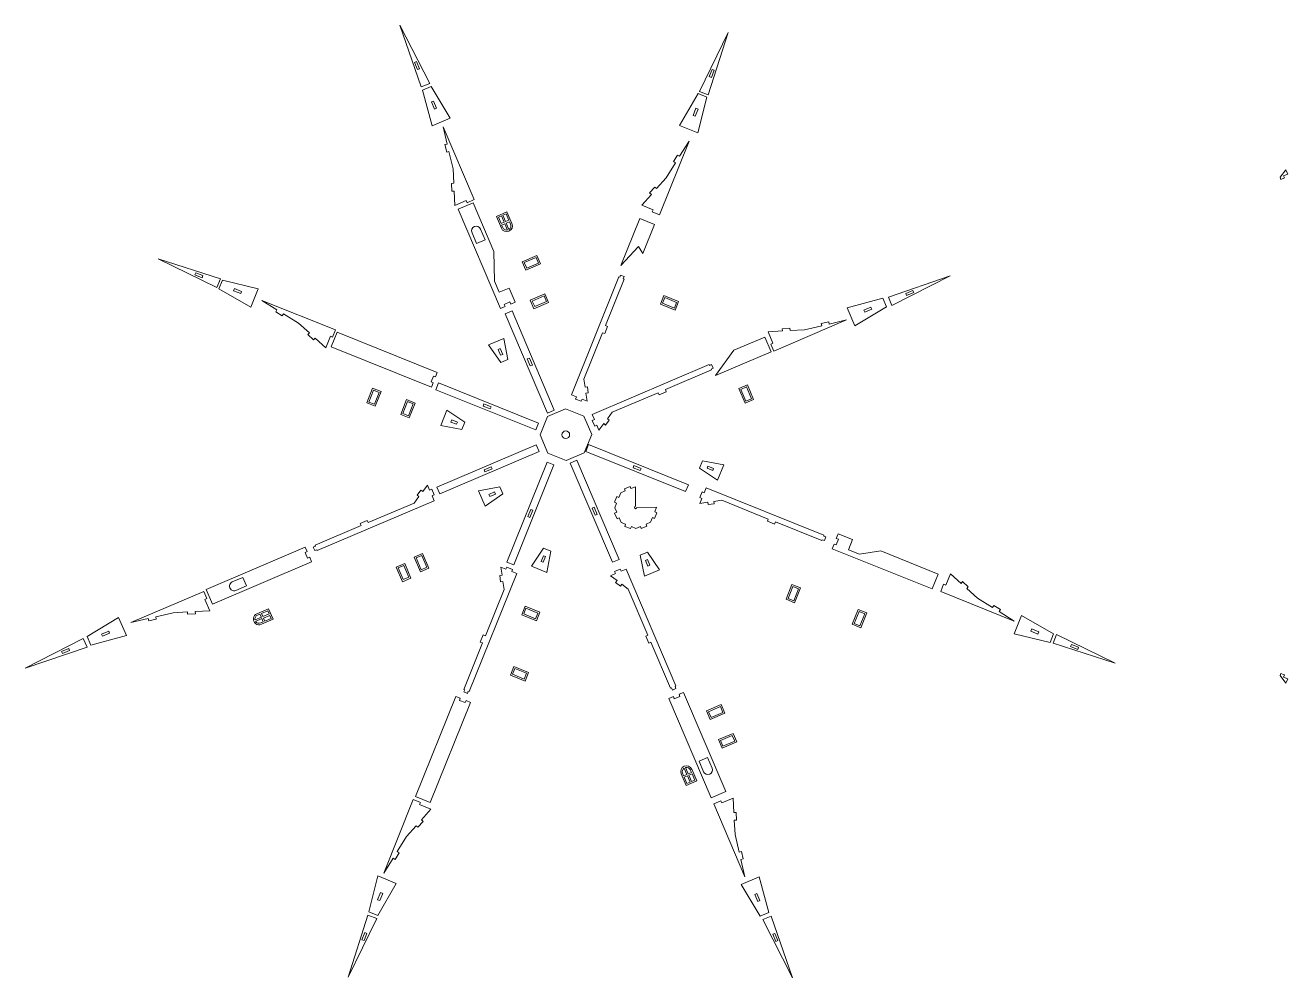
# Model space of a CAD drawing. Header units: millimetres. Extents: x -5563 to 1495, y -1833 to 2679.
# Drawn here: x -3752 to -2112, y -1662 to -425 of the extents above; entities that cross this region are included whole.
import ezdxf

# ---------------------------------------------------------------- set-up
doc = ezdxf.new("R2010")
doc.units = ezdxf.units.MM

msp = doc.modelspace()

# ---------------------------------------------------------------- linework, layer by layer
at = {"color": 7, "linetype": 'Continuous', "lineweight": 15}
for p, q in [((-3226.6, -500.8), (-3265.4, -425.4)), ((-3265.4, -425.4), (-3237.8, -505.5)), ((-2839.1, -435), (-2876.3, -511.2)), ((-2865, -515.7), (-2839.1, -435)), ((-3243.6, -472.6), (-3246.4, -473.7)), ((-3246.4, -473.7), (-3242.5, -482.9)), ((-3239.7, -481.8), (-3243.6, -472.6)), ((-3242.5, -482.9), (-3239.7, -481.8)), ((-2859.9, -482.7), (-2863.6, -491.9)), ((-2860.8, -493.1), (-2857.1, -483.8)), ((-2857.1, -483.8), (-2859.9, -482.7)), ((-3237.8, -505.5), (-3226.6, -500.8)), ((-3224.7, -504.8), (-3236, -509.6)), ((-3199.9, -545.8), (-3224.7, -504.8)), ((-2863.6, -491.9), (-2860.8, -493.1)), ((-3236, -509.6), (-3223.6, -555.9)), ((-3221.6, -523.9), (-3224.4, -525)), ((-3217.7, -533.1), (-3221.6, -523.9)), ((-2878.2, -514), (-2902.2, -555.5)), ((-2878.4, -565.1), (-2866.9, -518.6)), ((-2866.9, -518.6), (-2878.2, -514)), ((-2876.3, -511.2), (-2865, -515.7)), ((-3224.4, -525), (-3220.5, -534.2)), ((-3220.5, -534.2), (-3217.7, -533.1)), ((-2880.9, -533.1), (-2884.7, -542.4)), ((-2881.9, -543.5), (-2878.2, -534.2)), ((-2878.2, -534.2), (-2880.9, -533.1)), ((-3223.6, -555.9), (-3199.9, -545.8)), ((-3209.1, -557.1), (-3203.9, -579.6)), ((-3168.7, -651.8), (-3209.1, -557.1)), ((-2902.2, -555.5), (-2878.4, -565.1)), ((-2884.7, -542.4), (-2881.9, -543.5)), ((-3203.9, -579.6), (-3206.8, -580.3)), ((-3206.8, -580.3), (-3204.5, -590)), ((-3204.5, -590), (-3201.6, -589.4)), ((-3201.6, -589.4), (-3196.3, -611.9)), ((-2928.3, -671.4), (-2889.9, -575.8)), ((-2889.9, -575.8), (-2902.1, -595.5)), ((-2907.4, -604), (-2919.6, -623.6)), ((-2904.7, -593.9), (-2910, -602.4)), ((-2910, -602.4), (-2907.4, -604)), ((-2902.1, -595.5), (-2904.7, -593.9)), ((-3196.3, -611.9), (-3195.3, -630.6)), ((-2114.7, -612.9), (-2122.3, -622.8)), ((-2122.3, -622.8), (-2121.2, -625.5)), ((-2117.7, -620.9), (-2112.3, -618.6)), ((-2116.6, -623.6), (-2117.7, -620.9)), ((-2112.3, -618.6), (-2114.7, -612.9)), ((-3195.3, -630.6), (-3198.3, -630.8)), ((-3198.3, -630.8), (-3197.8, -640.7)), ((-2934.4, -635.5), (-2941.1, -643)), ((-2932.1, -637.5), (-2934.4, -635.5)), ((-2919.6, -623.6), (-2932.1, -637.5)), ((-2121.2, -625.5), (-2116.6, -623.6)), ((-3197.8, -640.7), (-3194.8, -640.6)), ((-3194.8, -640.6), (-3193.8, -659.3)), ((-3193.8, -659.3), (-3179.1, -653)), ((-3179.1, -653), (-3177.9, -655.8)), ((-3177.9, -655.8), (-3168.7, -651.8)), ((-2938.8, -645), (-2951.3, -658.9)), ((-2941.1, -643), (-2938.8, -645)), ((-3170.4, -656.1), (-3189.5, -664.2)), ((-3189.5, -664.2), (-3134.6, -793)), ((-3170.4, -656.1), (-3143.5, -719.3)), ((-3140.1, -673.6), (-3126.3, -667.7)), ((-3131.5, -672.1), (-3127.4, -670.3)), ((-3128, -680.3), (-3131.5, -672.1)), ((-3127.4, -670.3), (-3123.8, -678.6)), ((-3126.3, -667.7), (-3119.8, -682.9)), ((-2951.3, -658.9), (-2936.5, -664.9)), ((-2936.5, -664.9), (-2937.6, -667.7)), ((-2937.6, -667.7), (-2928.3, -671.4)), ((-3133.6, -688.8), (-3140.1, -673.6)), ((-3137.5, -674.6), (-3133.3, -672.9)), ((-3134, -682.9), (-3137.5, -674.6)), ((-3129.8, -681.1), (-3134, -682.9)), ((-3133.3, -672.9), (-3129.8, -681.1)), ((-3133.2, -684.7), (-3129, -683)), ((-3131.8, -688), (-3133.2, -684.7)), ((-3129, -683), (-3125.5, -691.2)), ((-3123.8, -678.6), (-3128, -680.3)), ((-3127.2, -682.2), (-3123.1, -680.4)), ((-3123.7, -690.4), (-3127.2, -682.2)), ((-3123.1, -680.4), (-3121.7, -683.7)), ((-2978.3, -737.1), (-2953.8, -676.2)), ((-2953.8, -676.2), (-2934.6, -684)), ((-2949.7, -721.5), (-2934.6, -684)), ((-3165.9, -708.5), (-3171.7, -694.7)), ((-3154.8, -703.8), (-3165.9, -708.5)), ((-3160.7, -690), (-3154.8, -703.8)), ((-3143.5, -719.3), (-3142.4, -757.7)), ((-2955.3, -712.8), (-2978.3, -737.1)), ((-2949.7, -721.5), (-2955.3, -712.8)), ((-3498.4, -754.6), (-3579.1, -728.7)), ((-3579.1, -728.7), (-3503, -765.9)), ((-3106.4, -732.3), (-3087.4, -724.1)), ((-3101.7, -743.3), (-3106.4, -732.3)), ((-3103.8, -733.3), (-3088.4, -726.8)), ((-3100.7, -740.7), (-3103.8, -733.3)), ((-3082.7, -735.2), (-3101.7, -743.3)), ((-3085.3, -734.1), (-3100.7, -740.7)), ((-3088.4, -726.8), (-3085.3, -734.1)), ((-3087.4, -724.1), (-3082.7, -735.2)), ((-3530.4, -746.7), (-3531.5, -749.5)), ((-3531.5, -749.5), (-3522.2, -753.2)), ((-3521.1, -750.4), (-3530.4, -746.7)), ((-3522.2, -753.2), (-3521.1, -750.4)), ((-2981.1, -752.1), (-3042.7, -905.2)), ((-2979.9, -752.6), (-2981.1, -752.1)), ((-2978.8, -749.8), (-2979.9, -752.6)), ((-2974.2, -751.7), (-2978.8, -749.8)), ((-2975.3, -754.5), (-2974.2, -751.7)), ((-2550.9, -750.7), (-2631, -778.2)), ((-2626.3, -789.4), (-2550.9, -750.7)), ((-3503, -765.9), (-3498.4, -754.6)), ((-3495.9, -756.1), (-3500.5, -767.4)), ((-3500.5, -767.4), (-3459, -791.4)), ((-3449.4, -767.5), (-3495.9, -756.1)), ((-3480.3, -767.3), (-3481.4, -770.1)), ((-3481.4, -770.1), (-3472.1, -773.8)), ((-3471, -771.1), (-3480.3, -767.3)), ((-3459, -791.4), (-3449.4, -767.5)), ((-3142.4, -757.7), (-3136.3, -772)), ((-3136.3, -772), (-3123.4, -766.5)), ((-3123.4, -766.5), (-3115.5, -784.9)), ((-2998.3, -815.2), (-2974.1, -754.9)), ((-2974.1, -754.9), (-2975.3, -754.5)), ((-2599.2, -769.6), (-2608.4, -773.6)), ((-2598.1, -772.4), (-2599.2, -769.6)), ((-3472.1, -773.8), (-3471, -771.1)), ((-3444.6, -782.5), (-3425, -794.8)), ((-3349.1, -821), (-3444.6, -782.5)), ((-3129.9, -787.7), (-3122.5, -784.6)), ((-3122.5, -784.6), (-3121.4, -787.4)), ((-3115.5, -784.9), (-3121.4, -787.4)), ((-3096, -782.3), (-3077, -774.2)), ((-3091.3, -793.4), (-3096, -782.3)), ((-3093.4, -783.4), (-3078.1, -776.8)), ((-3090.3, -790.7), (-3093.4, -783.4)), ((-3072.3, -785.2), (-3091.3, -793.4)), ((-3074.9, -784.2), (-3090.3, -790.7)), ((-3078.1, -776.8), (-3074.9, -784.2)), ((-3077, -774.2), (-3072.3, -785.2)), ((-2927.1, -787.4), (-2922.6, -776.3)), ((-2924.5, -786.3), (-2921.5, -778.9)), ((-2908.9, -792.6), (-2924.5, -786.3)), ((-2922.6, -776.3), (-2903.4, -784)), ((-2921.5, -778.9), (-2906, -785.1)), ((-2906, -785.1), (-2908.9, -792.6)), ((-2903.4, -784), (-2907.8, -795.2)), ((-2638.2, -779.6), (-2684.4, -792.1)), ((-2633.4, -790.9), (-2638.2, -779.6)), ((-2631, -778.2), (-2626.3, -789.4)), ((-2608.4, -773.6), (-2607.3, -776.3)), ((-2607.3, -776.3), (-2598.1, -772.4)), ((-3425, -794.8), (-3426.6, -797.3)), ((-3426.6, -797.3), (-3418.1, -802.6)), ((-3418.1, -802.6), (-3416.5, -800)), ((-3416.5, -800), (-3396.9, -812.3)), ((-3128.7, -790.5), (-3134.6, -793)), ((-3129.9, -787.7), (-3128.7, -790.5)), ((-3128.5, -800), (-3119.7, -796.3)), ((-3073.6, -928.8), (-3128.5, -800)), ((-3119.7, -796.3), (-3064.8, -925.1)), ((-2907.8, -795.2), (-2927.1, -787.4)), ((-2684.4, -792.1), (-2674.4, -815.7)), ((-2674.4, -815.7), (-2633.4, -790.9)), ((-2653.6, -791.2), (-2662.8, -795.2)), ((-2662.8, -795.2), (-2661.6, -797.9)), ((-2661.6, -797.9), (-2652.4, -794)), ((-2652.4, -794), (-2653.6, -791.2)), ((-3396.9, -812.3), (-3382.9, -824.8)), ((-2999.3, -825.6), (-2995.6, -816.4)), ((-2995.6, -816.4), (-2998.3, -815.2)), ((-2779.9, -848.4), (-2685.2, -808)), ((-2758.8, -818.8), (-2768.8, -819.3)), ((-2768.8, -819.3), (-2768.6, -822.3)), ((-2758.7, -821.8), (-2758.8, -818.8)), ((-2717.4, -815.5), (-2740, -820.8)), ((-2708.4, -810.3), (-2718.1, -812.6)), ((-2718.1, -812.6), (-2717.4, -815.5)), ((-2707.7, -813.3), (-2708.4, -810.3)), ((-2685.2, -808), (-2707.7, -813.3)), ((-3382.9, -824.8), (-3384.9, -827)), ((-3384.9, -827), (-3377.5, -833.7)), ((-3377.5, -833.7), (-3375.5, -831.5)), ((-3375.5, -831.5), (-3361.5, -844)), ((-3361.5, -844), (-3355.6, -829.1)), ((-3355.6, -829.1), (-3352.8, -830.2)), ((-3346.7, -823.8), (-3354.4, -843)), ((-3352.8, -830.2), (-3349.1, -821)), ((-3346.7, -823.8), (-3216.8, -876)), ((-3150.4, -840.4), (-3130.5, -832)), ((-3130.5, -832), (-3125, -859.4)), ((-3026.3, -884.8), (-3002.1, -824.5)), ((-3002.1, -824.5), (-2999.3, -825.6)), ((-2831.5, -847.2), (-2791.5, -830.2)), ((-2783.4, -849.2), (-2791.5, -830.2)), ((-2768.6, -822.3), (-2787.3, -823.3)), ((-2787.3, -823.3), (-2781.1, -838)), ((-2740, -820.8), (-2758.7, -821.8)), ((-3354.4, -843), (-3224.5, -895.3)), ((-3134.4, -863.4), (-3150.4, -840.4)), ((-3137.7, -846.4), (-3135, -845.2)), ((-3134.6, -853.8), (-3137.7, -846.4)), ((-3135, -845.2), (-3131.8, -852.6)), ((-2855.5, -880), (-2831.5, -847.2)), ((-2855.5, -880), (-2783.4, -849.2)), ((-2781.1, -838), (-2783.8, -839.2)), ((-2783.8, -839.2), (-2779.9, -848.4)), ((-3131.8, -852.6), (-3134.6, -853.8)), ((-3125, -859.4), (-3134.4, -863.4)), ((-3100, -858.5), (-3097.2, -857.4)), ((-3096.1, -867.7), (-3100, -858.5)), ((-3097.2, -857.4), (-3093.3, -866.6)), ((-3093.3, -866.6), (-3096.1, -867.7)), ((-2863.8, -866), (-3015.6, -930.7)), ((-2863.3, -867.2), (-2863.8, -866)), ((-2860.5, -866), (-2863.3, -867.2)), ((-2858.6, -870.6), (-2860.5, -866)), ((-3224.9, -888.2), (-3221.9, -880.8)), ((-3221.9, -880.8), (-3219.1, -881.9)), ((-3216.8, -876), (-3219.1, -881.9)), ((-3024.9, -895.2), (-3026.3, -884.8)), ((-2920.6, -898.4), (-2860.8, -872.9)), ((-2861.3, -871.8), (-2858.6, -870.6)), ((-2860.8, -872.9), (-2861.3, -871.8)), ((-3308.5, -915.6), (-3300.8, -896.4)), ((-3305.9, -914.5), (-3299.6, -899)), ((-3300.8, -896.4), (-3289.6, -900.9)), ((-3299.6, -899), (-3292.2, -902)), ((-3289.6, -900.9), (-3297.3, -920.1)), ((-3224.9, -888.2), (-3222.1, -889.4)), ((-3222.1, -889.4), (-3224.5, -895.3)), ((-3218.8, -898.6), (-3215.2, -889.7)), ((-3088.9, -950.8), (-3218.8, -898.6)), ((-3215.2, -889.7), (-3085.3, -941.9)), ((-3021.9, -894.7), (-3024.9, -895.2)), ((-3020.8, -902.7), (-3021.9, -894.7)), ((-2928.6, -905.1), (-2919.4, -901.2)), ((-2919.4, -901.2), (-2920.6, -898.4)), ((-2825.1, -897.1), (-2814.1, -892.3)), ((-2817, -916.1), (-2825.1, -897.1)), ((-2822.5, -898.1), (-2815.2, -895)), ((-2816, -913.5), (-2822.5, -898.1)), ((-2815.2, -895), (-2808.6, -910.3)), ((-2814.1, -892.3), (-2806, -911.4)), ((-3297.3, -920.1), (-3308.5, -915.6)), ((-3298.5, -917.5), (-3305.9, -914.5)), ((-3292.2, -902), (-3298.5, -917.5)), ((-3264.3, -930.5), (-3256.6, -911.3)), ((-3261.7, -929.4), (-3255.5, -913.9)), ((-3256.6, -911.3), (-3245.4, -915.8)), ((-3255.5, -913.9), (-3248, -916.9)), ((-3248, -916.9), (-3254.3, -932.4)), ((-3245.4, -915.8), (-3253.2, -935)), ((-3157.3, -919.8), (-3156.2, -917)), ((-3156.2, -917), (-3146.9, -920.7)), ((-3042.7, -905.2), (-3036.2, -907.8)), ((-3036.2, -907.8), (-3037.3, -910.6)), ((-3037.3, -910.6), (-3029.9, -913.6)), ((-3029.9, -913.6), (-3028.8, -910.8)), ((-3028.8, -910.8), (-3022.3, -913.4)), ((-3023.7, -903.1), (-3020.8, -902.7)), ((-3022.3, -913.4), (-3023.7, -903.1)), ((-2989.6, -927.8), (-2929.8, -902.4)), ((-2929.8, -902.4), (-2928.6, -905.1)), ((-2806, -911.4), (-2817, -916.1)), ((-2808.6, -910.3), (-2816, -913.5)), ((-3253.2, -935), (-3264.3, -930.5)), ((-3254.3, -932.4), (-3261.7, -929.4)), ((-3212.3, -945.2), (-3204.3, -925.2)), ((-3204.3, -925.2), (-3181, -940.7)), ((-3148, -923.5), (-3157.3, -919.8)), ((-3146.9, -920.7), (-3148, -923.5)), ((-3073.8, -933.5), (-3083.4, -957.3)), ((-3050.2, -923.4), (-3073.8, -933.5)), ((-3064.8, -925.1), (-3073.6, -928.8)), ((-3026.4, -933), (-3050.2, -923.4)), ((-3016.3, -956.6), (-3026.4, -933)), ((-3015.6, -930.7), (-3012.8, -937.1)), ((-2995.9, -936.2), (-2989.6, -927.8)), ((-3184.8, -950.1), (-3212.3, -945.2)), ((-3199.2, -940.5), (-3198.1, -937.7)), ((-3191.7, -943.4), (-3199.2, -940.5)), ((-3198.1, -937.7), (-3190.6, -940.7)), ((-3190.6, -940.7), (-3191.7, -943.4)), ((-3181, -940.7), (-3184.8, -950.1)), ((-3085.3, -941.9), (-3088.9, -950.8)), ((-3012.8, -937.1), (-3015.6, -938.3)), ((-3015.6, -938.3), (-3012.4, -945.7)), ((-3012.4, -945.7), (-3009.7, -944.5)), ((-3009.7, -944.5), (-3006.9, -950.9)), ((-3006.9, -950.9), (-3000.7, -942.6)), ((-3000.7, -942.6), (-2998.3, -944.4)), ((-2998.3, -944.4), (-2993.5, -938)), ((-2993.5, -938), (-2995.9, -936.2)), ((-3083.4, -957.3), (-3073.3, -981)), ((-3025.9, -980.5), (-3016.3, -956.6)), ((-3217.2, -1025), (-3088.4, -970.1)), ((-3084.6, -978.9), (-3213.4, -1033.8)), ((-3088.4, -970.1), (-3084.6, -978.9)), ((-3073.3, -981), (-3049.5, -990.5)), ((-3049.5, -990.5), (-3025.9, -980.5)), ((-3024.1, -978.6), (-3020.6, -969.7)), ((-2894.3, -1030.8), (-3024.1, -978.6)), ((-3020.6, -969.7), (-2890.7, -1021.9)), ((-3156.1, -1002.5), (-3146.9, -998.6)), ((-3146.9, -998.6), (-3145.7, -1001.4)), ((-3126.5, -1122.4), (-3074.3, -992.5)), ((-3065.4, -996.1), (-3117.6, -1126)), ((-3074.3, -992.5), (-3065.4, -996.1)), ((-3044.3, -993.9), (-3035.5, -990.1)), ((-2989.4, -1122.6), (-3044.3, -993.9)), ((-3035.5, -990.1), (-2980.6, -1118.9)), ((-2962.6, -999.8), (-2961.5, -997)), ((-2953.3, -1003.5), (-2962.6, -999.8)), ((-2961.5, -997), (-2952.2, -1000.7)), ((-2876.1, -1000.4), (-2872.3, -991)), ((-2872.3, -991), (-2844.8, -995.9)), ((-2866.5, -1000.4), (-2865.4, -997.6)), ((-2865.4, -997.6), (-2858, -1000.6)), ((-2844.8, -995.9), (-2852.9, -1015.9)), ((-3154.9, -1005.3), (-3156.1, -1002.5)), ((-3145.7, -1001.4), (-3154.9, -1005.3)), ((-2952.2, -1000.7), (-2953.3, -1003.5)), ((-2852.9, -1015.9), (-2876.1, -1000.4)), ((-2859.1, -1003.4), (-2866.5, -1000.4)), ((-2858, -1000.6), (-2859.1, -1003.4)), ((-3238.1, -1029), (-3243, -1035.4)), ((-3235.7, -1030.8), (-3238.1, -1029)), ((-3229.5, -1022.5), (-3235.7, -1030.8)), ((-3226.7, -1028.9), (-3229.5, -1022.5)), ((-3224, -1027.7), (-3226.7, -1028.9)), ((-3220.8, -1035.1), (-3224, -1027.7)), ((-3213.4, -1033.8), (-3217.2, -1025)), ((-3163.1, -1030), (-3135.7, -1024.4)), ((-3154.7, -1049.8), (-3163.1, -1030)), ((-3149.9, -1034.4), (-3142.5, -1031.3)), ((-3142.5, -1031.3), (-3141.4, -1034)), ((-3135.7, -1024.4), (-3131.7, -1033.8)), ((-2980.9, -1038.4), (-2978.5, -1032.5)), ((-2978.5, -1032.5), (-2972.7, -1030)), ((-2973.8, -1027.2), (-2966.5, -1024.1)), ((-2972.7, -1030), (-2973.8, -1027.2)), ((-2966.5, -1024.1), (-2965.3, -1026.9)), ((-2965.3, -1026.9), (-2959.5, -1024.4)), ((-2959.5, -1024.4), (-2959.2, -1049.9)), ((-2890.7, -1021.9), (-2894.3, -1030.8)), ((-2873, -1031.2), (-2876, -1038.6)), ((-2870.3, -1032.3), (-2873, -1031.2)), ((-2867.6, -1025.8), (-2870.3, -1032.3)), ((-2714.6, -1087.4), (-2867.6, -1025.8)), ((-3372.6, -1107.4), (-3220.9, -1042.7)), ((-3246.8, -1045.6), (-3306.6, -1071.1)), ((-3240.6, -1037.2), (-3246.8, -1045.6)), ((-3243, -1035.4), (-3240.6, -1037.2)), ((-3223.6, -1036.3), (-3220.8, -1035.1)), ((-3220.9, -1042.7), (-3223.6, -1036.3)), ((-3131.7, -1033.8), (-3154.7, -1049.8)), ((-3148.7, -1037.2), (-3149.9, -1034.4)), ((-3141.4, -1034), (-3148.7, -1037.2)), ((-2986.7, -1044.7), (-2983.7, -1037.3)), ((-2983.9, -1045.8), (-2986.7, -1044.7)), ((-2986.2, -1051.7), (-2983.9, -1045.8)), ((-2983.7, -1037.3), (-2980.9, -1038.4)), ((-2876, -1038.6), (-2873.2, -1039.7)), ((-2873.2, -1039.7), (-2875.9, -1046.2)), ((-2875.9, -1046.2), (-2865.5, -1044.7)), ((-2865.5, -1044.7), (-2865.1, -1047.7)), ((-2865.1, -1047.7), (-2857.2, -1046.6)), ((-2857.6, -1043.6), (-2847.3, -1042.1)), ((-2857.2, -1046.6), (-2857.6, -1043.6)), ((-2847.3, -1042.1), (-2787, -1066.4)), ((-3099.2, -1063.3), (-3095.5, -1054)), ((-3096.4, -1064.4), (-3099.2, -1063.3)), ((-3092.7, -1055.1), (-3096.4, -1064.4)), ((-3095.5, -1054), (-3092.7, -1055.1)), ((-3015.8, -1052.4), (-3013, -1051.2)), ((-3011.8, -1061.6), (-3015.8, -1052.4)), ((-3013, -1051.2), (-3009.1, -1060.4)), ((-3009.1, -1060.4), (-3011.8, -1061.6)), ((-2986.5, -1058.7), (-2983.8, -1057.6)), ((-2983.4, -1066.1), (-2986.5, -1058.7)), ((-2983.8, -1057.6), (-2986.2, -1051.7)), ((-2980.6, -1064.9), (-2983.4, -1066.1)), ((-2978.1, -1070.8), (-2980.6, -1064.9)), ((-2957.6, -1051.4), (-2932.1, -1051.2)), ((-2937.5, -1064.5), (-2939.9, -1070.4)), ((-2934.7, -1065.6), (-2937.5, -1064.5)), ((-2931.7, -1058.2), (-2934.7, -1065.6)), ((-2932.1, -1051.2), (-2934.5, -1057.1)), ((-2934.5, -1057.1), (-2931.7, -1058.2)), ((-3315.8, -1075), (-3375.6, -1100.5)), ((-3307.8, -1068.3), (-3317, -1072.2)), ((-3317, -1072.2), (-3315.8, -1075)), ((-3306.6, -1071.1), (-3307.8, -1068.3)), ((-2972.2, -1073.1), (-2978.1, -1070.8)), ((-2973.3, -1075.9), (-2972.2, -1073.1)), ((-2965.9, -1078.9), (-2973.3, -1075.9)), ((-2964.8, -1076.1), (-2965.9, -1078.9)), ((-2958.9, -1078.5), (-2964.8, -1076.1)), ((-2953.1, -1076), (-2958.9, -1078.5)), ((-2951.9, -1078.8), (-2953.1, -1076)), ((-2944.5, -1075.6), (-2951.9, -1078.8)), ((-2939.9, -1070.4), (-2945.7, -1072.9)), ((-2945.7, -1072.9), (-2944.5, -1075.6)), ((-2787, -1066.4), (-2788.1, -1069.2)), ((-2788.1, -1069.2), (-2778.8, -1072.9)), ((-2778.8, -1072.9), (-2777.7, -1070.1)), ((-2777.7, -1070.1), (-2717.4, -1094.4)), ((-2717.4, -1094.4), (-2716.9, -1093.2)), ((-2716.9, -1093.2), (-2714.1, -1094.3)), ((-2715, -1088.6), (-2714.6, -1087.4)), ((-2712.3, -1089.7), (-2715, -1088.6)), ((-2714.1, -1094.3), (-2712.3, -1089.7)), ((-2695.8, -1092.7), (-2698.8, -1100.1)), ((-2696.2, -1085.7), (-2698.6, -1091.6)), ((-2695.8, -1092.7), (-2698.6, -1091.6)), ((-2677.6, -1093.1), (-2696.2, -1085.7)), ((-2682.9, -1106.2), (-2677.6, -1093.1)), ((-3516.9, -1157.7), (-3388.2, -1102.8)), ((-3388.4, -1109.8), (-3385.7, -1108.7)), ((-3385.3, -1117.2), (-3388.4, -1109.8)), ((-3388.2, -1102.8), (-3385.7, -1108.7)), ((-3375.1, -1101.6), (-3377.9, -1102.8)), ((-3377.9, -1102.8), (-3375.9, -1107.4)), ((-3375.9, -1107.4), (-3373.1, -1106.2)), ((-3375.6, -1100.5), (-3375.1, -1101.6)), ((-3373.1, -1106.2), (-3372.6, -1107.4)), ((-3246.9, -1115.8), (-3235.9, -1111)), ((-3244.3, -1116.8), (-3236.9, -1113.7)), ((-3236.9, -1113.7), (-3230.4, -1129)), ((-3235.9, -1111), (-3227.7, -1130.1)), ((-3094.5, -1127.7), (-3079, -1104.4)), ((-3082, -1121.5), (-3079, -1114.1)), ((-3079, -1104.4), (-3069.5, -1108.2)), ((-3079, -1114.1), (-3076.2, -1115.2)), ((-3069.5, -1108.2), (-3074.5, -1135.7)), ((-2953.4, -1113.4), (-2944, -1109.4)), ((-2947.9, -1140.8), (-2953.4, -1113.4)), ((-2944, -1109.4), (-2928.1, -1132.4)), ((-2701.5, -1099), (-2703.9, -1104.9)), ((-2574, -1157.1), (-2703.9, -1104.9)), ((-2698.8, -1100.1), (-2701.5, -1099)), ((-2668.3, -1112.1), (-2682.9, -1106.2)), ((-2641, -1107.9), (-2668.3, -1112.1)), ((-2566.3, -1137.9), (-2641, -1107.9)), ((-3508.8, -1176.8), (-3380, -1121.9)), ((-3385.3, -1117.2), (-3382.5, -1116)), ((-3382.5, -1116), (-3380, -1121.9)), ((-3270.2, -1128.7), (-3259.1, -1124)), ((-3262, -1147.8), (-3270.2, -1128.7)), ((-3267.5, -1129.8), (-3260.2, -1126.6)), ((-3261, -1145.1), (-3267.5, -1129.8)), ((-3260.2, -1126.6), (-3253.6, -1142)), ((-3259.1, -1124), (-3251, -1143.1)), ((-3238.8, -1134.8), (-3246.9, -1115.8)), ((-3237.7, -1132.2), (-3244.3, -1116.8)), ((-3227.7, -1130.1), (-3238.8, -1134.8)), ((-3230.4, -1129), (-3237.7, -1132.2)), ((-3127.6, -1131.7), (-3134.1, -1129.1)), ((-3134.1, -1129.1), (-3132.7, -1139.4)), ((-3126.5, -1128.9), (-3127.6, -1131.7)), ((-3117.6, -1126), (-3126.5, -1122.4)), ((-3119.1, -1131.9), (-3126.5, -1128.9)), ((-3074.5, -1135.7), (-3094.5, -1127.7)), ((-3079.2, -1122.6), (-3082, -1121.5)), ((-3076.2, -1115.2), (-3079.2, -1122.6)), ((-2980.6, -1118.9), (-2989.4, -1122.6)), ((-2946.6, -1120.2), (-2943.9, -1119)), ((-2943.5, -1127.6), (-2946.6, -1120.2)), ((-2943.9, -1119), (-2940.7, -1126.4)), ((-2940.7, -1126.4), (-2943.5, -1127.6)), ((-3483, -1148), (-3469.2, -1142.1)), ((-3469.2, -1142.1), (-3464.5, -1153.2)), ((-3251, -1143.1), (-3262, -1147.8)), ((-3253.6, -1142), (-3261, -1145.1)), ((-3175.3, -1290.4), (-3113.7, -1137.3)), ((-3132.7, -1139.4), (-3135.6, -1139.8)), ((-3135.6, -1139.8), (-3134.5, -1147.8)), ((-3134.5, -1147.8), (-3131.6, -1147.3)), ((-3131.6, -1147.3), (-3130.1, -1157.7)), ((-3120.2, -1134.7), (-3119.1, -1131.9)), ((-3113.7, -1137.3), (-3120.2, -1134.7)), ((-2985.3, -1137.2), (-2991.8, -1140)), ((-2991.8, -1140), (-2983.4, -1146.2)), ((-2979.2, -1131.3), (-2986.5, -1134.5)), ((-2986.5, -1134.5), (-2985.3, -1137.2)), ((-2983.4, -1146.2), (-2985.2, -1148.6)), ((-2978, -1134.1), (-2979.2, -1131.3)), ((-2971.5, -1131.3), (-2978, -1134.1)), ((-2906.8, -1283.1), (-2971.5, -1131.3)), ((-2928.1, -1132.4), (-2947.9, -1140.8)), ((-2566.3, -1137.9), (-2574, -1157.1)), ((-2550.5, -1137.4), (-2556.5, -1152.2)), ((-2536.6, -1149.9), (-2550.5, -1137.4)), ((-2534.6, -1147.6), (-2536.6, -1149.9)), ((-2527.2, -1154.3), (-2534.6, -1147.6)), ((-3519.9, -1160.4), (-3614.6, -1200.8)), ((-3516, -1169.6), (-3519.9, -1160.4)), ((-3516.9, -1157.7), (-3508.8, -1176.8)), ((-3464.5, -1153.2), (-3478.3, -1159)), ((-3130.1, -1157.7), (-3154.3, -1218)), ((-2985.2, -1148.6), (-2978.8, -1153.4)), ((-2978.8, -1153.4), (-2977, -1151)), ((-2977, -1151), (-2968.7, -1157.3)), ((-2968.7, -1157.3), (-2943.2, -1217.1)), ((-2763.9, -1170.6), (-2756.2, -1151.4)), ((-2761.3, -1169.5), (-2755.1, -1154)), ((-2756.2, -1151.4), (-2745.1, -1155.9)), ((-2755.1, -1154), (-2747.7, -1157)), ((-2747.7, -1157), (-2753.9, -1172.5)), ((-2745.1, -1155.9), (-2752.8, -1175.1)), ((-2559.3, -1151.1), (-2563, -1160.4)), ((-2563, -1160.4), (-2467.5, -1198.8)), ((-2556.5, -1152.2), (-2559.3, -1151.1)), ((-2529.2, -1156.5), (-2527.2, -1154.3)), ((-2515.2, -1169.1), (-2529.2, -1156.5)), ((-3518.7, -1170.7), (-3516, -1169.6)), ((-3512.4, -1185.5), (-3518.7, -1170.7)), ((-3107.2, -1190.8), (-3102.8, -1179.7)), ((-3102.8, -1179.7), (-3083.5, -1187.4)), ((-2752.8, -1175.1), (-2763.9, -1170.6)), ((-2753.9, -1172.5), (-2761.3, -1169.5)), ((-2495.6, -1181.3), (-2515.2, -1169.1)), ((-2494, -1178.7), (-2495.6, -1181.3)), ((-2485.5, -1184), (-2494, -1178.7)), ((-3630.7, -1194.1), (-3671.7, -1218.9)), ((-3620.6, -1217.7), (-3630.7, -1194.1)), ((-3614.6, -1200.8), (-3592.1, -1195.5)), ((-3592.1, -1195.5), (-3591.4, -1198.4)), ((-3591.4, -1198.4), (-3581.7, -1196.2)), ((-3582.4, -1193.3), (-3559.8, -1188)), ((-3581.7, -1196.2), (-3582.4, -1193.3)), ((-3559.8, -1188), (-3541.1, -1187)), ((-3541.1, -1187), (-3541, -1190)), ((-3541, -1190), (-3531, -1189.5)), ((-3531.1, -1186.5), (-3512.4, -1185.5)), ((-3531, -1189.5), (-3531.1, -1186.5)), ((-3445.3, -1193.9), (-3453.5, -1197.4)), ((-3452.8, -1199.3), (-3444.5, -1195.7)), ((-3451.1, -1189.3), (-3435.9, -1182.8)), ((-3450.3, -1191.2), (-3447.1, -1189.8)), ((-3447.1, -1189.8), (-3445.3, -1193.9)), ((-3445.2, -1189), (-3437, -1185.5)), ((-3443.5, -1193.1), (-3445.2, -1189)), ((-3430.1, -1196.6), (-3445.2, -1203.1)), ((-3444.5, -1195.7), (-3442.8, -1199.9)), ((-3435.2, -1189.6), (-3443.5, -1193.1)), ((-3442.7, -1195), (-3434.4, -1191.5)), ((-3440.9, -1199.1), (-3442.7, -1195)), ((-3432.7, -1195.6), (-3440.9, -1199.1)), ((-3437, -1185.5), (-3435.2, -1189.6)), ((-3435.9, -1182.8), (-3430.1, -1196.6)), ((-3434.4, -1191.5), (-3432.7, -1195.6)), ((-3088, -1198.5), (-3107.2, -1190.8)), ((-3104.6, -1189.7), (-3101.6, -1182.3)), ((-3089.1, -1195.9), (-3104.6, -1189.7)), ((-3101.6, -1182.3), (-3086.1, -1188.5)), ((-3086.1, -1188.5), (-3089.1, -1195.9)), ((-3083.5, -1187.4), (-3088, -1198.5)), ((-2678, -1203.1), (-2670.2, -1183.9)), ((-2675.4, -1202), (-2669.1, -1186.5)), ((-2670.2, -1183.9), (-2659.1, -1188.3)), ((-2669.1, -1186.5), (-2661.7, -1189.4)), ((-2661.7, -1189.4), (-2667.9, -1205)), ((-2659.1, -1188.3), (-2666.8, -1207.6)), ((-2487.1, -1186.6), (-2485.5, -1184)), ((-2467.5, -1198.8), (-2487.1, -1186.6)), ((-2458, -1191.6), (-2467.6, -1215.5)), ((-2416.5, -1215.6), (-2458, -1191.6)), ((-3643.5, -1211.9), (-3652.7, -1215.8)), ((-3642.3, -1214.7), (-3643.5, -1211.9)), ((-3442.8, -1199.9), (-3446, -1201.3)), ((-2666.8, -1207.6), (-2678, -1203.1)), ((-2667.9, -1205), (-2675.4, -1202)), ((-2444.8, -1209.1), (-2445.9, -1211.9)), ((-2445.9, -1211.9), (-2436.7, -1215.7)), ((-2435.5, -1212.9), (-2444.8, -1209.1)), ((-2436.7, -1215.7), (-2435.5, -1212.9)), ((-3676.5, -1221.4), (-3751.9, -1260.1)), ((-3671.7, -1232.6), (-3676.5, -1221.4)), ((-3671.7, -1218.9), (-3666.9, -1230.2)), ((-3666.9, -1230.2), (-3620.6, -1217.7)), ((-3652.7, -1215.8), (-3651.5, -1218.6)), ((-3651.5, -1218.6), (-3642.3, -1214.7)), ((-3158.1, -1227.3), (-3182.3, -1287.6)), ((-3157.1, -1216.9), (-3160.9, -1226.1)), ((-3160.9, -1226.1), (-3158.1, -1227.3)), ((-3154.3, -1218), (-3157.1, -1216.9)), ((-2943.2, -1217.1), (-2946, -1218.3)), ((-2946, -1218.3), (-2942, -1227.5)), ((-2942, -1227.5), (-2939.3, -1226.3)), ((-2939.3, -1226.3), (-2913.8, -1286.1)), ((-2467.6, -1215.5), (-2421, -1226.9)), ((-2421, -1226.9), (-2416.5, -1215.6)), ((-2412.6, -1216.5), (-2417.1, -1227.7)), ((-2417.1, -1227.7), (-2336.4, -1253.7)), ((-2336.4, -1253.7), (-2412.6, -1216.5)), ((-2393.3, -1229.2), (-2394.4, -1231.9)), ((-2384, -1232.9), (-2393.3, -1229.2)), ((-3751.9, -1260.1), (-3671.7, -1232.6)), ((-3695.5, -1234.4), (-3704.7, -1238.4)), ((-3704.7, -1238.4), (-3703.5, -1241.1)), ((-3703.5, -1241.1), (-3694.3, -1237.2)), ((-3694.3, -1237.2), (-3695.5, -1234.4)), ((-2394.4, -1231.9), (-2385.1, -1235.7)), ((-2385.1, -1235.7), (-2384, -1232.9)), ((-3121.9, -1269), (-3117.4, -1257.9)), ((-3119.3, -1267.9), (-3116.3, -1260.5)), ((-3117.4, -1257.9), (-3098.2, -1265.6)), ((-3116.3, -1260.5), (-3100.8, -1266.7)), ((-3102.7, -1276.7), (-3121.9, -1269)), ((-3103.8, -1274.1), (-3119.3, -1267.9)), ((-3100.8, -1266.7), (-3103.8, -1274.1)), ((-3098.2, -1265.6), (-3102.7, -1276.7)), ((-2122.3, -1269.6), (-2121.2, -1266.9)), ((-2114.7, -1279.5), (-2122.3, -1269.6)), ((-2121.2, -1266.9), (-2116.6, -1268.8)), ((-2116.6, -1268.8), (-2117.7, -1271.5)), ((-2117.7, -1271.5), (-2112.3, -1273.8)), ((-2112.3, -1273.8), (-2114.7, -1279.5)), ((-3182.3, -1287.6), (-3181.1, -1288)), ((-3181.1, -1288), (-3182.3, -1290.8)), ((-3182.3, -1290.8), (-3177.6, -1292.7)), ((-3177.6, -1292.7), (-3176.5, -1289.9)), ((-3176.5, -1289.9), (-3175.3, -1290.4)), ((-2913.8, -1286.1), (-2912.6, -1285.6)), ((-2912.6, -1285.6), (-2911.4, -1288.4)), ((-2911.4, -1288.4), (-2906.8, -1286.4)), ((-2908, -1283.6), (-2906.8, -1283.1)), ((-2906.8, -1286.4), (-2908, -1283.6)), ((-2902.9, -1293.9), (-2897, -1291.4)), ((-2901.7, -1296.7), (-2902.9, -1293.9)), ((-2842.1, -1420.2), (-2897, -1291.4)), ((-3245.1, -1426.5), (-3192.8, -1296.6)), ((-3225.9, -1434.2), (-3173.6, -1304.4)), ((-3192.8, -1296.6), (-3186.9, -1299)), ((-3188, -1301.8), (-3186.9, -1299)), ((-3180.6, -1304.8), (-3188, -1301.8)), ((-3180.6, -1304.8), (-3179.5, -1302)), ((-3179.5, -1302), (-3173.6, -1304.4)), ((-2916.1, -1299.5), (-2910.2, -1297)), ((-2861.2, -1428.3), (-2916.1, -1299.5)), ((-2909.1, -1299.8), (-2910.2, -1297)), ((-2901.7, -1296.7), (-2909.1, -1299.8)), ((-2867, -1315.5), (-2848, -1307.4)), ((-2864.4, -1316.6), (-2849, -1310)), ((-2849, -1310), (-2845.9, -1317.4)), ((-2848, -1307.4), (-2843.2, -1318.4)), ((-2862.3, -1326.5), (-2867, -1315.5)), ((-2861.2, -1323.9), (-2864.4, -1316.6)), ((-2843.2, -1318.4), (-2862.3, -1326.5)), ((-2845.9, -1317.4), (-2861.2, -1323.9)), ((-2851.7, -1352.8), (-2832.6, -1344.7)), ((-2847, -1363.8), (-2851.7, -1352.8)), ((-2849.1, -1353.9), (-2833.7, -1347.3)), ((-2845.9, -1361.2), (-2849.1, -1353.9)), ((-2827.9, -1355.7), (-2847, -1363.8)), ((-2830.6, -1354.7), (-2845.9, -1361.2)), ((-2833.7, -1347.3), (-2830.6, -1354.7)), ((-2832.6, -1344.7), (-2827.9, -1355.7)), ((-2876.8, -1380.6), (-2865.8, -1375.9)), ((-2865.8, -1375.9), (-2859.9, -1389.7)), ((-2896.3, -1389.7), (-2892.7, -1397.9)), ((-2890.9, -1397.1), (-2894.4, -1388.9)), ((-2888.2, -1392.1), (-2886.8, -1395.4)), ((-2886.3, -1391.3), (-2879.8, -1406.5)), ((-2870.9, -1394.4), (-2876.8, -1380.6)), ((-2893.6, -1412.4), (-2900.1, -1397.2)), ((-2896.9, -1399.7), (-2898.3, -1396.4)), ((-2892.7, -1397.9), (-2896.9, -1399.7)), ((-2896.1, -1401.5), (-2892, -1399.8)), ((-2892.6, -1409.8), (-2896.1, -1401.5)), ((-2879.8, -1406.5), (-2893.6, -1412.4)), ((-2888.4, -1408), (-2892.6, -1409.8)), ((-2892, -1399.8), (-2888.4, -1408)), ((-2886.8, -1395.4), (-2890.9, -1397.1)), ((-2890.1, -1399), (-2886, -1397.2)), ((-2886.6, -1407.2), (-2890.1, -1399)), ((-2882.5, -1405.5), (-2886.6, -1407.2)), ((-2886, -1397.2), (-2882.5, -1405.5)), ((-2861.2, -1428.3), (-2842.1, -1420.2)), ((-3248, -1430.7), (-3286.4, -1526.2)), ((-3238.7, -1434.4), (-3248, -1430.7)), ((-3245.1, -1426.5), (-3225.9, -1434.2)), ((-3239.8, -1437.2), (-3238.7, -1434.4)), ((-3225, -1443.2), (-3239.8, -1437.2)), ((-2848.5, -1432.3), (-2857.7, -1436.2)), ((-2857.7, -1436.2), (-2817.3, -1530.9)), ((-2847.3, -1435), (-2848.5, -1432.3)), ((-2832.6, -1428.8), (-2847.3, -1435)), ((-2831.6, -1447.4), (-2832.6, -1428.8)), ((-3241.9, -1466.5), (-3235.2, -1459.1)), ((-3237.5, -1457.1), (-3225, -1443.2)), ((-3235.2, -1459.1), (-3237.5, -1457.1)), ((-2828.6, -1447.3), (-2831.6, -1447.4)), ((-2831.1, -1457.4), (-2828.1, -1457.3)), ((-2830.1, -1476.1), (-2831.1, -1457.4)), ((-2828.1, -1457.3), (-2828.6, -1447.3)), ((-3256.7, -1478.5), (-3244.2, -1464.5)), ((-3244.2, -1464.5), (-3241.9, -1466.5)), ((-3268.9, -1498.1), (-3256.7, -1478.5)), ((-2824.8, -1498.7), (-2830.1, -1476.1)), ((-3286.4, -1526.2), (-3274.2, -1506.6)), ((-3274.2, -1506.6), (-3271.6, -1508.2)), ((-3271.6, -1508.2), (-3266.3, -1499.7)), ((-3266.3, -1499.7), (-3268.9, -1498.1)), ((-2821.9, -1498), (-2824.8, -1498.7)), ((-2822.6, -1508.4), (-2819.6, -1507.7)), ((-2819.6, -1507.7), (-2821.9, -1498)), ((-2817.3, -1530.9), (-2822.6, -1508.4)), ((-3294.1, -1529.8), (-3305.5, -1576.4)), ((-3294.2, -1580.9), (-3270.2, -1539.4)), ((-3270.2, -1539.4), (-3294.1, -1529.8)), ((-2798.6, -1530.9), (-2822.3, -1541)), ((-2822.3, -1541), (-2797.5, -1582)), ((-2786.2, -1577.2), (-2798.6, -1530.9)), ((-3290.5, -1551.4), (-3294.3, -1560.7)), ((-3291.5, -1561.8), (-3287.7, -1552.6)), ((-3287.7, -1552.6), (-3290.5, -1551.4)), ((-2801.7, -1552.6), (-2804.5, -1553.8)), ((-2804.5, -1553.8), (-2800.6, -1563)), ((-2797.8, -1561.8), (-2801.7, -1552.6)), ((-3294.3, -1560.7), (-3291.5, -1561.8)), ((-2800.6, -1563), (-2797.8, -1561.8)), ((-3306.8, -1580.5), (-3332.7, -1661.2)), ((-3332.7, -1661.2), (-3295.5, -1585)), ((-3295.5, -1585), (-3306.8, -1580.5)), ((-3305.5, -1576.4), (-3294.2, -1580.9)), ((-2797.5, -1582), (-2786.2, -1577.2)), ((-2783, -1581.8), (-2794.2, -1586.5)), ((-2794.2, -1586.5), (-2755.5, -1661.9)), ((-2755.5, -1661.9), (-2783, -1581.8)), ((-3311, -1603.2), (-3314.7, -1612.5)), ((-3311.9, -1613.6), (-3308.2, -1604.3)), ((-3308.2, -1604.3), (-3311, -1603.2)), ((-2778.4, -1604.4), (-2781.1, -1605.5)), ((-2781.1, -1605.5), (-2777.2, -1614.7)), ((-2774.5, -1613.6), (-2778.4, -1604.4)), ((-3314.7, -1612.5), (-3311.9, -1613.6)), ((-2777.2, -1614.7), (-2774.5, -1613.6))]:
    msp.add_line(p, q, dxfattribs=at)
msp.add_circle((-3049.9, -957), 5, dxfattribs=at)
for centre, radius, start, end in [((-3166.2, -692.3), 6, 23.0892, 203.0892), ((-3126.7, -685.8), 7.5, 203.0892, 23.0892), ((-3126.7, -685.8), 5.5, 203.0892, 282.6135), ((-3126.7, -685.8), 5.5, 303.5648, 23.0892), ((-2959.2, -1051.4), 1.56, 90.5892, 0.5892), ((-3480.7, -1153.5), 6, 113.0892, 293.0892), ((-3448.2, -1196.2), 7.5, 113.0892, 293.0892), ((-3448.2, -1196.2), 5.5, 113.0892, 192.6135), ((-3448.2, -1196.2), 5.5, 213.5648, 293.0892), ((-2893.2, -1394.3), 7.5, 23.0892, 203.0892), ((-2893.2, -1394.3), 5.5, 123.5648, 203.0892), ((-2893.2, -1394.3), 5.5, 23.0892, 102.6135), ((-2865.4, -1392.1), 6, 203.0892, 23.0892)]:
    msp.add_arc(centre, radius, start, end, dxfattribs=at)

doc.saveas('drawing.dxf')
